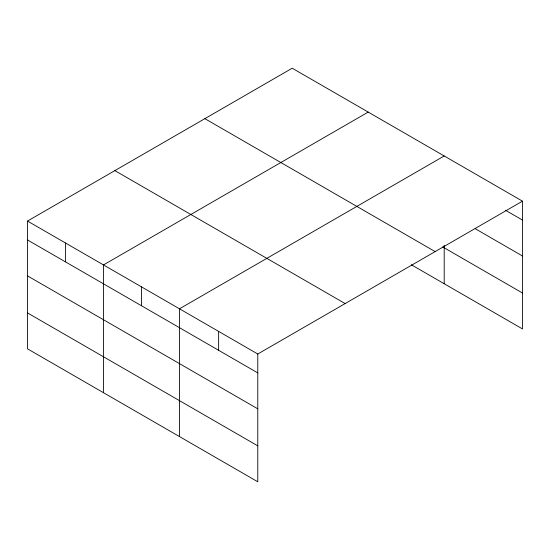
<?xml version="1.0" encoding="UTF-8"?>
<svg xmlns="http://www.w3.org/2000/svg" width="550" height="550" viewBox="0 0 550 550"><rect width="100%" height="100%" fill="white"/><g stroke="black" fill="none" stroke-linecap="round" stroke-linejoin="round"><path stroke-width="0.82" d="M27.5 221.059L257.778 354.007L257.778 481.779L27.5 348.831L27.5 221.059L292.222 68.221L522.5 201.169L522.5 328.941L411.324 264.756M368.211 112.09L103.489 264.928L103.489 392.707M444.207 155.966L179.486 308.804L179.486 436.576M257.778 354.007L522.5 201.169M505.512 210.258L522.5 220.069M475.228 228.704L522.5 255.998M442.743 246.971L522.5 293.012M204.861 118.656L435.139 251.604M114.861 170.617L345.139 303.572M27.5 239.951L257.778 372.9M27.5 275.88L257.778 408.829M27.5 312.902L257.778 445.851M444.207 245.286L444.207 283.738M218.632 331.403L218.632 350.302M141.488 286.866L141.488 305.766M65.498 242.99L65.498 261.889"/></g></svg>
